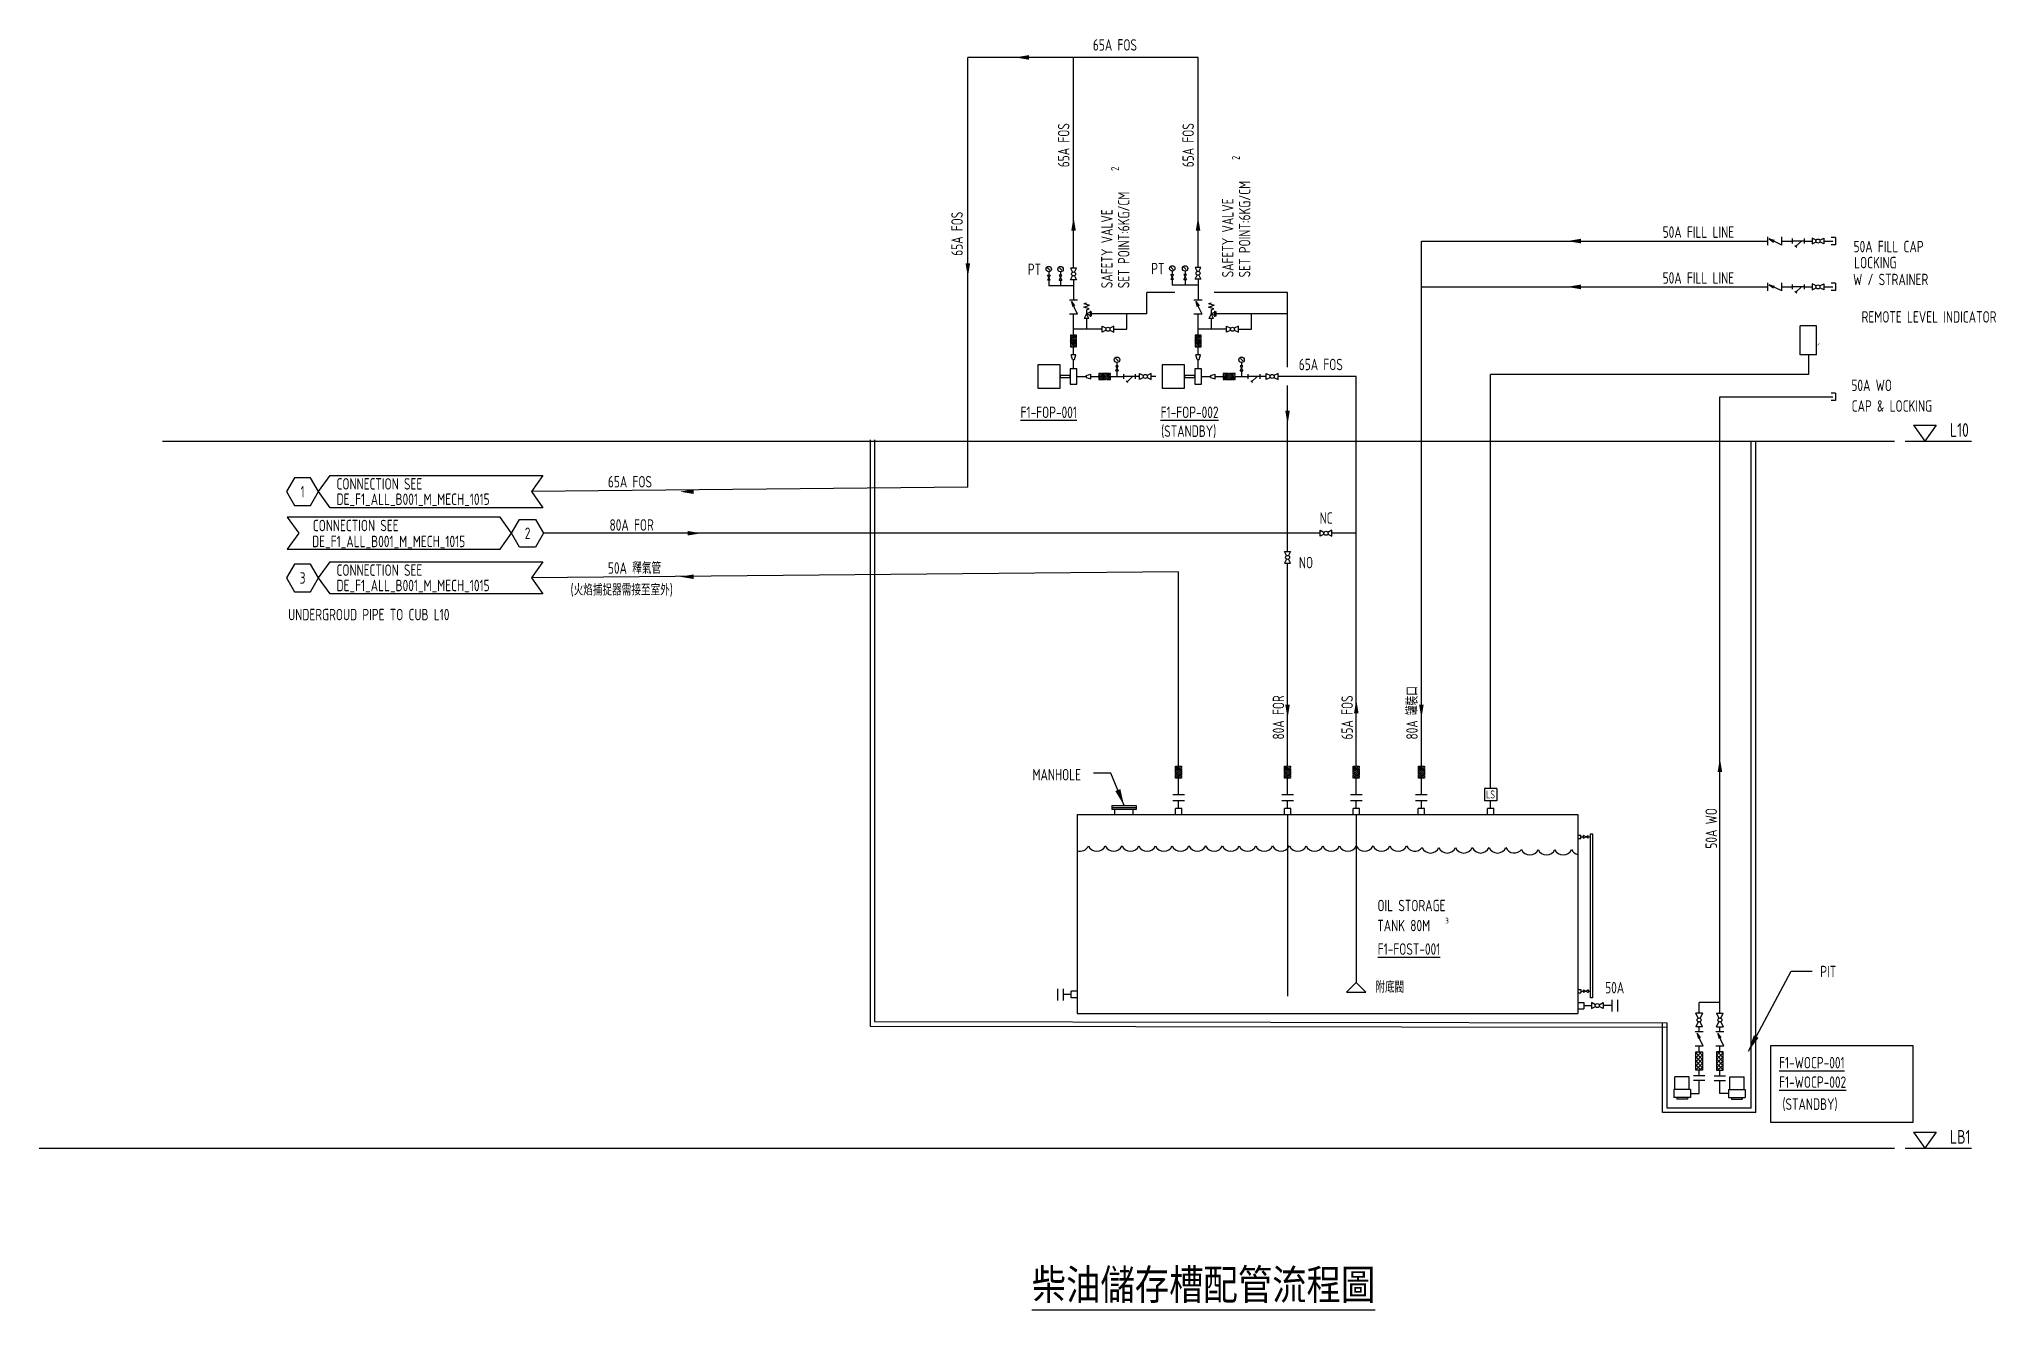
# Model space of a CAD drawing. Header units: millimetres. Extents: x 126 to 553, y 180 to 458.
import ezdxf
from ezdxf.enums import TextEntityAlignment as Align

# ---------------------------------------------------------------- set-up
doc = ezdxf.new("R2010")
doc.units = ezdxf.units.MM
doc.linetypes.add('DASHED', pattern=[0.75, 0.5, -0.25])
for name, color, linetype in [('7-F-TX', 2, 'Continuous'), ('DETL-TXT', 4, 'Continuous'), ('E-RS-TXT', 3, 'Continuous'), ('EQ', 1, 'Continuous'), ('G-ANNO-DIM', 2, 'Continuous'), ('M-EQPM', 22, 'Continuous'), ('M-EQPM-TEXT', 4, 'Continuous'), ('M-HVAC-EQPM-TEXT', 5, 'Continuous'), ('M-PIPE-FOR', 6, 'Continuous'), ('M-PIPE-FOS', 4, 'Continuous'), ('M-PIPE-OIL-TEXT', 3, 'Continuous'), ('M-WO-PIPE', 3, 'Continuous'), ('N-DETL-02', 2, 'Continuous'), ('N-DETL-03', 3, 'Continuous'), ('N-DETL-TXT', 3, 'Continuous'), ('SL', 1, 'Continuous'), ('V', 2, 'Continuous')]:
    doc.layers.add(name, color=color, linetype=linetype)
doc.styles.add('AA-TXT', font='iso.shx', dxfattribs={"width": 0.8, "bigfont": 'chineset.shx'})
doc.styles.get("Standard").update_dxf_attribs({"font": 'txt.shx', "bigfont": 'chineset.shx'})
doc.dimstyles.get("Standard").update_dxf_attribs({"dimscale": 20, "dimtxt": 0.18, "dimasz": 0.18, "dimexe": 0.18, "dimexo": 0.0625, "dimgap": 0.09, "dimtad": 0, "dimtih": 1, "dimtoh": 1, "dimdec": 4, "dimzin": 0, "dimdsep": 46, "dimtxsty": 'Standard', "dimcen": 0.09, "dimadec": 0, "dimazin": 0, "dimtfac": 1, "dimtdec": 4, "dimtofl": 0, "dimtmove": 0, "dimatfit": 3, "dimfxl": 1, "dimtolj": 1, "dimtzin": 0, "dimarcsym": 0})

# ---------------------------------------------------------------- blocks, each defined once
blk = doc.blocks.new('FL-C')
at = {"linetype": 'DASHED'}
for p, q in [((6.4, 1.6), (0, 1.6)), ((0, -1.6), (3.2, 1.6)), ((0, -0.7), (2.3, 1.6)), ((0, 0), (1.6, 1.6)), ((0, 0.7), (0.8, 1.6)), ((0, 1.6), (0, -1.6)), ((3, -1.6), (0, 1.4)), ((1.8, -1.6), (0, 0.3)), ((4.2, -1.6), (1, 1.6)), ((1.1, -1.6), (4.2, 1.6)), ((5.3, -1.6), (2.1, 1.6)), ((2.2, -1.6), (5.3, 1.6)), ((6.4, -1.6), (3.2, 1.6)), ((3.4, -1.6), (6.4, 1.4)), ((6.4, -0.7), (4.1, 1.6)), ((4.5, -1.6), (6.4, 0.3)), ((6.4, 0), (4.8, 1.6)), ((6.4, 0.7), (5.5, 1.6)), ((6.4, -1.6), (6.4, 1.6)), ((0.8, -1.6), (0, -0.8)), ((0, -1.6), (6.4, -1.6)), ((5.6, -1.6), (6.4, -0.8))]:
    blk.add_line(p, q, dxfattribs=at)
blk = doc.blocks.new('MA20D1')
at = {"linetype": 'ByBlock'}
for p, q in [((-0.5, -0.25), (-0.5, 0.25)), ((-0.5, -0.25), (0.5, 0.25)), ((0.5, -0.25), (-0.5, 0.25)), ((0.5, 0.25), (0.5, -0.25))]:
    blk.add_line(p, q, dxfattribs=at)

msp = doc.modelspace()

# ---------------------------------------------------------------- linework, layer by layer
at = {"layer": '7-F-TX'}
for p, q in [((535.12, 373.56), (537.57, 370.07)), ((535.12, 373.56), (540.01, 373.56)), ((540.01, 373.56), (537.57, 370.07)), ((535.12, 219.28), (540.01, 219.28)), ((535.12, 219.28), (537.57, 215.79)), ((540.01, 219.28), (537.57, 215.79))]:
    msp.add_line(p, q, dxfattribs=at)
at = {"layer": 'DETL-TXT'}
for points in [[(179.87, 359.05), (181.62, 356.02), (185.12, 356.02), (186.87, 359.05), (185.12, 362.08), (181.62, 362.08)], [(236, 349.97), (234.25, 346.94), (230.75, 346.94), (229, 349.97), (230.75, 353), (234.25, 353)], [(179.87, 340.22), (181.62, 337.19), (185.12, 337.19), (186.87, 340.22), (185.12, 343.25), (181.62, 343.25)]]:
    msp.add_lwpolyline(points, close=True, dxfattribs=at)
for points in [[(186.87, 359.05), (189.37, 362.55), (235.85, 362.55), (233.35, 359.05), (235.85, 355.55), (189.37, 355.55), (186.87, 359.05)], [(229, 349.97), (226.5, 353.47), (180.02, 353.47), (182.52, 349.97), (180.02, 346.47), (226.5, 346.47), (229, 349.97)], [(186.87, 340.22), (189.37, 343.72), (235.85, 343.72), (233.35, 340.22), (235.85, 336.72), (189.37, 336.72), (186.87, 340.22)]]:
    msp.add_lwpolyline(points, dxfattribs=at)
at = {"layer": 'EQ', "linetype": 'Continuous'}
for p, q in [((510.33, 388.9), (510.33, 395.22)), ((513.92, 395.22), (510.33, 395.22)), ((513.89, 388.9), (513.89, 395.22)), ((513.92, 388.9), (510.33, 388.9)), ((307.27, 370.34), (307.27, 242.42)), ((308.27, 370.34), (308.27, 243.42)), ((360.04, 290.58), (360.04, 289.68)), ((360.04, 290.58), (365.37, 290.58)), ((365.37, 290.58), (365.37, 289.68)), ((375.9, 292.85), (373.36, 292.85)), ((375.9, 291.58), (373.36, 291.58)), ((399.69, 292.85), (397.14, 292.85)), ((399.69, 291.58), (397.14, 291.58)), ((414.69, 292.85), (412.14, 292.85)), ((414.69, 291.58), (412.14, 291.58)), ((428.91, 292.85), (426.37, 292.85)), ((428.91, 291.58), (426.37, 291.58)), ((441.43, 294.25), (441.43, 291.58)), ((444.1, 294.25), (441.43, 294.25)), ((444.1, 291.58), (441.43, 291.58)), ((444.1, 294.25), (444.1, 291.58)), ((352.48, 288.62), (352.48, 245.15)), ((352.48, 288.62), (461.81, 288.62)), ((360.04, 290.13), (365.37, 290.13)), ((365.37, 289.68), (360.04, 289.68)), ((360.71, 288.62), (360.71, 289.68)), ((364.71, 288.62), (364.71, 289.68)), ((461.81, 288.62), (461.81, 245.15)), ((348.24, 248.03), (348.24, 250.57)), ((349.51, 248.03), (349.51, 250.57)), ((469.19, 248.16), (469.19, 245.62)), ((470.46, 248.16), (470.46, 245.62)), ((352.48, 245.15), (461.81, 245.15)), ((307.27, 242.42), (481.3, 242.15)), ((308.27, 243.42), (481.3, 243.15))]:
    msp.add_line(p, q, dxfattribs=at)
at = {"layer": 'EQ'}
for p, q in [((512.13, 388.9), (512.13, 384.64)), ((512.13, 384.64), (442.76, 384.64)), ((442.76, 294.25), (442.76, 384.64)), ((482.99, 228.55), (482.99, 231.31)), ((486.13, 231.31), (482.99, 231.31)), ((486.13, 228.55), (486.13, 231.31)), ((494.97, 228.55), (494.97, 231.31)), ((494.97, 231.31), (498.1, 231.31)), ((498.1, 228.55), (498.1, 231.31)), ((482.75, 228.55), (482.75, 226.81)), ((486.4, 228.55), (482.75, 228.55)), ((486.4, 226.81), (482.75, 226.81)), ((483.4, 226.81), (483.4, 226.43)), ((485.76, 226.81), (485.76, 226.43)), ((486.4, 228.55), (486.4, 226.81)), ((494.69, 228.55), (494.69, 226.81)), ((494.69, 228.55), (498.35, 228.55)), ((494.69, 226.81), (498.35, 226.81)), ((495.34, 226.81), (495.34, 226.43)), ((497.7, 226.81), (497.7, 226.43)), ((498.35, 228.55), (498.35, 226.81)), ((485.76, 226.43), (483.4, 226.43)), ((495.34, 226.43), (497.7, 226.43))]:
    msp.add_line(p, q, dxfattribs=at)
at = {"layer": 'EQ', "color": 2, "linetype": 'Continuous'}
for points in [[(338.95, 453.82, 0, 1, 0), (341.95, 453.82, 0, 0, 0)], [(351.69, 418.99, 0, 1, 0), (351.69, 415.99, 0, 0, 0)], [(378.88, 418.99, 0, 1, 0), (378.88, 415.99, 0, 0, 0)], [(328.61, 405.89, 0, 1, 0), (328.61, 408.89, 0, 0, 0)], [(398.42, 373.76, 0, 1, 0), (398.42, 376.76, 0, 0, 0)], [(265.78, 359.05, 0, 1, 0), (268.78, 359.05, 0, 0, 0)], [(270.41, 349.97, 0, 1, 0), (267.41, 349.97, 0, 0, 0)], [(265.78, 340.48, 0, 1, 0), (268.78, 340.48, 0, 0, 0)], [(398.42, 309.58, 0, 1, 0), (398.42, 312.58, 0, 0, 0)], [(413.42, 313.65, 0, 1, 0), (413.42, 310.65, 0, 0, 0)], [(427.64, 309.58, 0, 1, 0), (427.64, 312.58, 0, 0, 0)], [(492.81, 300.85, 0, 1, 0), (492.81, 297.85, 0, 0, 0)]]:
    msp.add_lwpolyline(points, format="xyseb", dxfattribs=at)
at = {"layer": 'EQ'}
for points in [[(348.76, 386.72), (343.87, 386.72), (343.87, 381.66), (348.76, 381.66)], [(352.44, 385.88), (350.95, 385.88), (350.95, 382.5), (352.44, 382.5)], [(375.95, 386.72), (371.06, 386.72), (371.06, 381.66), (375.95, 381.66)], [(379.63, 385.88), (378.14, 385.88), (378.14, 382.5), (379.63, 382.5)], [(350.95, 384.4), (348.76, 384.4), (348.76, 383.98), (350.95, 383.98)], [(378.14, 384.4), (375.95, 384.4), (375.95, 383.98), (378.14, 383.98)]]:
    msp.add_lwpolyline(points, close=True, dxfattribs=at)
at = {"layer": 'G-ANNO-DIM', "linetype": 'Continuous'}
for p, q in [((533.23, 370.07), (547.73, 370.07)), ((537.32, 370.07), (544.15, 370.07)), ((533.23, 215.79), (547.73, 215.79)), ((537.32, 215.79), (544.15, 215.79))]:
    msp.add_line(p, q, dxfattribs=at)
at = {"layer": 'M-EQPM'}
for p, q in [((461.81, 284.05), (462.45, 284.05)), ((461.81, 283.37), (462.45, 283.37)), ((462.45, 283.37), (462.45, 284.05)), ((461.81, 250.38), (462.45, 250.38)), ((461.81, 249.69), (462.45, 249.69)), ((462.45, 250.38), (462.45, 249.69))]:
    msp.add_line(p, q, dxfattribs=at)
msp.add_lwpolyline([(464.59, 284.38), (465.03, 284.38), (465.03, 248.56), (464.59, 248.56)], close=True, dxfattribs=at)
at = {"layer": 'M-PIPE-FOR'}
for p, q in [((378.88, 453.82), (328.61, 453.82)), ((328.61, 360.01), (328.61, 453.82)), ((351.69, 407.86), (351.69, 453.82)), ((378.88, 408), (378.88, 453.82)), ((518.06, 414.55), (517.08, 414.55)), ((518.06, 414.55), (518.06, 412.94)), ((518.06, 412.94), (517.08, 412.94)), ((351.69, 403.98), (346.29, 403.98)), ((373.81, 402.49), (367.66, 402.49)), ((367.66, 397.89), (367.66, 402.49)), ((398.42, 402.49), (382.39, 402.49)), ((398.42, 386.19), (398.42, 402.49)), ((518.06, 404.55), (517.08, 404.55)), ((518.06, 402.94), (517.08, 402.94)), ((518.06, 404.55), (518.06, 402.94)), ((367.66, 397.89), (355.56, 397.89)), ((363.33, 394.5), (363.33, 397.89)), ((398.42, 397.89), (382.75, 397.89)), ((390.52, 394.5), (390.52, 397.89)), ((360.49, 394.5), (363.33, 394.5)), ((387.68, 394.5), (390.52, 394.5)), ((398.42, 350.42), (398.42, 382.19)), ((328.61, 360.01), (233.35, 359.05)), ((405.53, 349.97), (236, 349.97)), ((413.42, 349.97), (408.1, 349.97)), ((374.63, 341.54), (233.35, 340.22)), ((374.63, 299.09), (374.63, 341.54)), ((413.42, 251.92), (411.29, 249.8)), ((411.29, 249.8), (415.54, 249.8)), ((413.42, 251.92), (415.54, 249.8))]:
    msp.add_line(p, q, dxfattribs=at)
at = {"layer": 'M-PIPE-FOR', "linetype": 'Continuous'}
for p, q in [((427.64, 299.09), (427.64, 413.74)), ((427.64, 413.74), (503.25, 413.74)), ((506.37, 413.74), (508.61, 413.74)), ((511.18, 413.74), (512.93, 413.74)), ((515.5, 413.74), (517.47, 413.74)), ((351.69, 405.28), (351.69, 400.87)), ((378.88, 404.13), (373.23, 404.13)), ((378.88, 405.43), (378.88, 400.87)), ((427.64, 403.74), (503.25, 403.74)), ((506.37, 403.74), (508.61, 403.74)), ((511.18, 403.74), (512.93, 403.74)), ((515.5, 403.74), (517.47, 403.74)), ((351.69, 393.22), (351.69, 397.75)), ((378.88, 393.22), (378.88, 397.75)), ((357.92, 394.5), (351.69, 394.5)), ((385.11, 394.5), (378.88, 394.5)), ((351.69, 388.91), (351.69, 390.64)), ((378.88, 388.91), (378.88, 390.64)), ((351.69, 385.88), (351.69, 387.88)), ((378.88, 385.88), (378.88, 387.88)), ((352.44, 384.19), (354.44, 384.19)), ((355.47, 384.19), (357.2, 384.19)), ((359.77, 384.19), (362.58, 384.19)), ((366.08, 384.19), (365.16, 384.19)), ((369.65, 384.19), (368.66, 384.19)), ((379.63, 384.19), (381.63, 384.19)), ((382.65, 384.19), (384.39, 384.19)), ((386.96, 384.19), (389.77, 384.19)), ((393.77, 384.19), (392.34, 384.19)), ((413.42, 384.19), (396.34, 384.19)), ((413.42, 299.09), (413.42, 384.19)), ((398.42, 345.99), (398.42, 350.42)), ((398.42, 299.09), (398.42, 343.42)), ((374.63, 292.85), (374.63, 296.52)), ((398.42, 292.85), (398.42, 296.52)), ((413.42, 292.85), (413.42, 296.52)), ((427.64, 292.85), (427.64, 296.52)), ((374.63, 289.93), (374.63, 291.58)), ((398.42, 289.93), (398.42, 291.58)), ((413.42, 289.93), (413.42, 291.58)), ((427.64, 289.93), (427.64, 291.58)), ((442.76, 289.93), (442.76, 291.58)), ((398.42, 288.62), (398.42, 248.92)), ((413.42, 288.62), (413.42, 251.92)), ((351.16, 249.3), (349.51, 249.3)), ((463.12, 246.89), (464.77, 246.89)), ((469.19, 246.89), (467.34, 246.89))]:
    msp.add_line(p, q, dxfattribs=at)
at = {"layer": 'M-PIPE-FOR'}
msp.add_lwpolyline([(503.93, 238.19), (534.91, 238.19), (534.91, 221.38), (503.93, 221.38)], close=True, dxfattribs=at)
at = {"layer": 'M-PIPE-FOS'}
for p, q in [((462.45, 283.71), (463.01, 283.71)), ((464.09, 283.71), (464.59, 283.71)), ((462.45, 250.03), (463.01, 250.03)), ((464.09, 250.03), (464.59, 250.03))]:
    msp.add_line(p, q, dxfattribs=at)
at = {"layer": 'M-PIPE-OIL-TEXT'}
msp.add_lwpolyline([(514.44, 391.22, 0, 0.667, 0), (515.51, 392.46, 0, 0, 0), (520.02, 396.96, 0, 0, 0), (522.58, 396.96, 0, 0, 0)], format="xyseb", dxfattribs=at)
at = {"layer": 'M-WO-PIPE'}
for p, q in [((518.06, 380.52), (517.08, 380.52)), ((518.06, 380.52), (518.06, 378.91)), ((492.81, 245.25), (492.81, 379.71)), ((492.81, 379.71), (517.47, 379.71)), ((518.06, 378.91), (517.08, 378.91)), ((492.81, 247.56), (488.28, 247.56)), ((488.28, 245.25), (488.28, 247.56)), ((488.28, 241.13), (488.28, 242.25)), ((492.81, 241.13), (492.81, 242.25)), ((488.28, 236.77), (488.28, 238.01)), ((492.81, 236.77), (492.81, 238.01)), ((488.28, 231.53), (488.28, 232.77)), ((492.81, 231.53), (492.81, 232.77)), ((486.4, 227.68), (488.28, 227.68)), ((488.28, 227.68), (488.28, 230.53)), ((492.81, 227.68), (492.81, 230.53)), ((494.69, 227.68), (492.81, 227.68))]:
    msp.add_line(p, q, dxfattribs=at)
at = {"layer": 'N-DETL-02'}
for p, q in [((508.61, 414.27), (508.61, 413.22)), ((511.18, 413.74), (508.61, 413.74)), ((509.21, 412.78), (509.58, 412.43)), ((510.63, 413.74), (509.4, 412.61)), ((511.18, 414.27), (511.18, 413.22)), ((508.61, 404.27), (508.61, 403.22)), ((511.18, 403.74), (508.61, 403.74)), ((509.21, 402.78), (509.58, 402.43)), ((510.63, 403.74), (509.4, 402.61)), ((511.18, 404.27), (511.18, 403.22)), ((362.58, 384.72), (362.58, 383.66)), ((365.16, 384.72), (365.16, 383.66)), ((389.77, 384.72), (389.77, 383.66)), ((392.34, 384.72), (392.34, 383.66)), ((365.16, 384.19), (362.58, 384.19)), ((363.18, 383.23), (363.56, 382.88)), ((364.6, 384.19), (363.37, 383.05)), ((392.34, 384.19), (389.77, 384.19)), ((390.37, 383.23), (390.74, 382.88)), ((391.79, 384.19), (390.56, 383.05)), ((463.01, 283.44), (464.09, 283.98)), ((464.09, 283.44), (463.01, 283.98)), ((463.01, 283.44), (463.01, 283.98)), ((464.09, 283.44), (464.09, 283.98)), ((463.01, 250.3), (463.01, 249.76)), ((464.09, 250.3), (463.01, 249.76)), ((463.01, 250.3), (464.09, 249.76)), ((464.09, 250.3), (464.09, 249.76))]:
    msp.add_line(p, q, dxfattribs=at)
for points in [[(459.46, 413.74, 0, 1, 0), (462.46, 413.74, 0, 0, 0)], [(459.46, 403.74, 0, 1, 0), (462.46, 403.74, 0, 0, 0)]]:
    msp.add_lwpolyline(points, format="xyseb", dxfattribs=at)
at = {"layer": 'N-DETL-03', "linetype": 'Continuous'}
for p, q in [((373.93, 288.62), (373.93, 289.93)), ((375.33, 289.93), (373.93, 289.93)), ((375.33, 288.62), (375.33, 289.93)), ((397.72, 288.62), (397.72, 289.93)), ((399.11, 289.93), (397.72, 289.93)), ((399.11, 288.62), (399.11, 289.93)), ((412.72, 288.62), (412.72, 289.93)), ((414.11, 289.93), (412.72, 289.93)), ((414.11, 288.62), (414.11, 289.93)), ((428.34, 289.93), (426.95, 289.93)), ((426.95, 288.62), (426.95, 289.93)), ((428.34, 288.62), (428.34, 289.93)), ((443.46, 289.93), (442.07, 289.93)), ((442.07, 288.62), (442.07, 289.93)), ((443.46, 288.62), (443.46, 289.93)), ((352.48, 250), (351.16, 250)), ((351.16, 248.6), (351.16, 250)), ((352.48, 248.6), (351.16, 248.6)), ((461.81, 247.59), (463.12, 247.59)), ((461.81, 246.19), (463.12, 246.19)), ((463.12, 247.59), (463.12, 246.19))]:
    msp.add_line(p, q, dxfattribs=at)
for centre, start, end in [((353.15, 282.59), 250.4886, 335.5687), ((356.8, 282.59), 204.4313, 335.5687), ((360.45, 282.59), 204.4313, 335.5687), ((364.11, 282.59), 204.4313, 335.5687), ((367.76, 282.59), 204.4313, 335.5687), ((371.41, 282.59), 204.4313, 335.5687), ((375.07, 282.59), 204.4313, 335.5687), ((378.72, 282.59), 204.4313, 335.5687), ((382.37, 282.59), 204.4313, 335.5687), ((386.03, 282.59), 204.4313, 335.5687), ((389.68, 282.59), 204.4313, 335.5687), ((393.33, 282.59), 204.4313, 335.5687), ((396.99, 282.59), 204.4313, 335.5687), ((400.64, 282.59), 204.4313, 335.5687), ((404.29, 282.59), 204.4313, 335.5687), ((407.95, 282.59), 204.4313, 335.5687), ((411.6, 282.59), 204.4313, 335.5687), ((415.25, 282.59), 204.4313, 335.5687), ((418.91, 282.59), 204.4313, 335.5687), ((422.56, 282.59), 204.4313, 335.5687), ((426.21, 282.59), 204.4313, 322.1262), ((429.62, 282.19), 204.4313, 335.5687), ((433.28, 282.19), 204.4313, 335.5687), ((436.93, 282.19), 204.4313, 335.5687), ((440.58, 282.19), 204.4313, 335.5687), ((444.24, 282.19), 204.4313, 335.5687), ((447.89, 282.19), 204.4313, 322.1262), ((451.3, 281.79), 204.4313, 335.5687), ((454.95, 281.79), 204.4313, 335.5687), ((458.61, 281.79), 204.4313, 335.5687), ((462.26, 281.79), 204.4313, 256.9295)]:
    msp.add_arc(centre, 2.01, start, end, dxfattribs=at)
at = {"layer": 'SL'}
for p, q in [((152.75, 370.07), (530.97, 370.07)), ((499.63, 224.52), (499.63, 370.07)), ((500.63, 223.52), (500.63, 370.07)), ((480.3, 223.52), (480.3, 243.15)), ((481.3, 224.52), (481.3, 243.15)), ((500.63, 223.52), (480.3, 223.52)), ((499.63, 224.52), (481.3, 224.52)), ((125.84, 215.79), (530.97, 215.79))]:
    msp.add_line(p, q, dxfattribs=at)
at = {"layer": 'V', "linetype": 'Continuous'}
for p, q in [((503.25, 412.86), (503.25, 414.63)), ((506.37, 412.86), (506.37, 414.63)), ((503.57, 414.21), (504.69, 413.92)), ((503.57, 414.21), (504.5, 413.52)), ((503.57, 414.21), (504.5, 413.52)), ((503.57, 414.21), (504.69, 413.92)), ((506.37, 412.86), (503.57, 414.21)), ((513.82, 413.94), (512.93, 414.39)), ((512.93, 414.39), (512.93, 413.1)), ((512.93, 413.1), (513.82, 413.55)), ((514.61, 413.94), (515.5, 414.39)), ((515.5, 413.1), (514.61, 413.55)), ((515.5, 414.39), (515.5, 413.1)), ((346.55, 407.38), (346.04, 407.89)), ((346.29, 407.04), (346.29, 406.3)), ((346.29, 407.04), (346.29, 406.3)), ((349.11, 407.36), (348.6, 407.87)), ((349.11, 407.36), (348.6, 407.87)), ((348.86, 407.03), (348.86, 406.28)), ((348.86, 407.03), (348.86, 406.28)), ((352.34, 407.86), (351.05, 407.86)), ((351.05, 407.86), (351.5, 406.96)), ((351.05, 405.28), (351.5, 406.18)), ((351.89, 406.96), (352.34, 407.86)), ((351.89, 406.18), (352.34, 405.28)), ((373.48, 407.53), (372.97, 408.04)), ((373.23, 407.19), (373.23, 406.45)), ((373.23, 407.19), (373.23, 406.45)), ((376.3, 407.51), (375.79, 408.02)), ((376.3, 407.51), (375.79, 408.02)), ((376.05, 407.17), (376.05, 406.43)), ((376.05, 407.17), (376.05, 406.43)), ((379.52, 408), (378.24, 408)), ((378.24, 408), (378.68, 407.11)), ((378.24, 405.43), (378.68, 406.32)), ((379.08, 407.11), (379.52, 408)), ((379.08, 406.32), (379.52, 405.43)), ((346.29, 405.21), (346.29, 403.98)), ((348.86, 405.19), (348.86, 403.98)), ((352.34, 405.28), (351.05, 405.28)), ((373.23, 405.36), (373.23, 404.13)), ((376.05, 405.34), (376.05, 404.13)), ((379.52, 405.43), (378.24, 405.43)), ((503.25, 402.86), (503.25, 404.63)), ((506.37, 402.86), (503.57, 404.21)), ((503.57, 404.21), (504.69, 403.92)), ((503.57, 404.21), (504.5, 403.52)), ((503.57, 404.21), (504.5, 403.52)), ((503.57, 404.21), (504.69, 403.92)), ((506.37, 402.86), (506.37, 404.63)), ((512.93, 404.39), (512.93, 403.1)), ((513.82, 403.94), (512.93, 404.39)), ((512.93, 403.1), (513.82, 403.55)), ((514.61, 403.94), (515.5, 404.39)), ((515.5, 403.1), (514.61, 403.55)), ((515.5, 404.39), (515.5, 403.1)), ((352.58, 400.87), (350.8, 400.87)), ((352.58, 397.75), (350.8, 397.75)), ((351.22, 400.54), (351.52, 399.43)), ((351.22, 400.54), (351.92, 399.62)), ((351.22, 400.54), (351.92, 399.62)), ((351.22, 400.54), (351.52, 399.43)), ((352.58, 397.75), (351.22, 400.54)), ((353.95, 400.11), (354.52, 400.28)), ((353.95, 400.11), (355.19, 399.72)), ((353.95, 399.33), (355.19, 399.72)), ((355.11, 398.93), (353.95, 399.33)), ((354.53, 397.89), (354.01, 396.86)), ((354.53, 398.76), (355.11, 398.93)), ((354.53, 398.76), (354.53, 397.89)), ((354.53, 397.89), (355.56, 398.4)), ((355.04, 396.86), (354.53, 397.89)), ((355.56, 397.37), (354.53, 397.89)), ((355.3, 398.53), (355.3, 397.2)), ((355.56, 398.4), (355.56, 397.37)), ((379.77, 400.87), (377.99, 400.87)), ((379.77, 397.75), (377.99, 397.75)), ((379.77, 397.75), (378.41, 400.54)), ((378.41, 400.54), (378.71, 399.43)), ((378.41, 400.54), (379.11, 399.62)), ((378.41, 400.54), (379.11, 399.62)), ((378.41, 400.54), (378.71, 399.43)), ((381.14, 400.11), (381.71, 400.28)), ((381.14, 400.11), (382.37, 399.72)), ((381.14, 399.33), (382.37, 399.72)), ((382.29, 398.93), (381.14, 399.33)), ((381.72, 397.89), (381.2, 396.86)), ((381.72, 398.76), (382.29, 398.93)), ((381.72, 398.76), (381.72, 397.89)), ((381.72, 397.89), (382.75, 398.4)), ((382.75, 397.37), (381.72, 397.89)), ((382.23, 396.86), (381.72, 397.89)), ((382.49, 398.53), (382.49, 397.2)), ((382.75, 398.4), (382.75, 397.37)), ((355.04, 396.86), (354.01, 396.86)), ((354.53, 396.86), (354.53, 394.5)), ((357.92, 395.15), (358.81, 394.7)), ((357.92, 393.86), (357.92, 395.15)), ((358.81, 394.31), (357.92, 393.86)), ((360.49, 395.15), (359.6, 394.7)), ((359.6, 394.31), (360.49, 393.86)), ((360.49, 393.86), (360.49, 395.15)), ((382.23, 396.86), (381.2, 396.86)), ((381.72, 396.86), (381.72, 394.5)), ((385.11, 393.86), (385.11, 395.15)), ((385.11, 395.15), (386, 394.7)), ((386, 394.31), (385.11, 393.86)), ((387.68, 395.15), (386.79, 394.7)), ((386.79, 394.31), (387.68, 393.86)), ((387.68, 393.86), (387.68, 395.15)), ((352.21, 388.91), (351.18, 388.91)), ((351.46, 387.88), (351.18, 388.91)), ((351.93, 387.88), (352.21, 388.91)), ((378.65, 387.88), (378.37, 388.91)), ((379.4, 388.91), (378.37, 388.91)), ((379.12, 387.88), (379.4, 388.91)), ((351.46, 387.88), (351.93, 387.88)), ((354.44, 384.43), (355.47, 384.71)), ((355.47, 383.68), (355.47, 384.71)), ((361.43, 387.57), (360.92, 388.08)), ((361.43, 387.57), (360.92, 388.08)), ((361.18, 387.24), (361.18, 386.49)), ((361.18, 387.24), (361.18, 386.49)), ((361.18, 385.4), (361.18, 384.19)), ((366.08, 384.83), (366.98, 384.39)), ((366.08, 383.55), (366.08, 384.83)), ((368.66, 384.83), (367.76, 384.39)), ((368.66, 383.55), (368.66, 384.83)), ((378.65, 387.88), (379.12, 387.88)), ((381.63, 384.43), (382.65, 384.71)), ((382.65, 383.68), (382.65, 384.71)), ((388.62, 387.57), (388.11, 388.08)), ((388.62, 387.57), (388.11, 388.08)), ((388.37, 387.24), (388.37, 386.49)), ((388.37, 387.24), (388.37, 386.49)), ((388.37, 385.4), (388.37, 384.19)), ((393.77, 384.83), (394.66, 384.39)), ((393.77, 383.55), (393.77, 384.83)), ((396.34, 384.83), (395.45, 384.39)), ((396.34, 383.55), (396.34, 384.83)), ((354.44, 384.43), (354.44, 383.95)), ((354.44, 383.95), (355.47, 383.68)), ((366.98, 383.99), (366.08, 383.55)), ((367.76, 383.99), (368.66, 383.55)), ((381.63, 384.43), (381.63, 383.95)), ((381.63, 383.95), (382.65, 383.68)), ((394.66, 383.99), (393.77, 383.55)), ((395.45, 383.99), (396.34, 383.55)), ((405.53, 350.61), (406.42, 350.16)), ((405.53, 349.32), (405.53, 350.61)), ((408.1, 350.61), (407.2, 350.16)), ((408.1, 349.32), (408.1, 350.61)), ((406.42, 349.77), (405.53, 349.32)), ((407.2, 349.77), (408.1, 349.32)), ((398.22, 345.1), (397.77, 345.99)), ((397.77, 345.99), (399.06, 345.99)), ((398.22, 344.31), (397.77, 343.42)), ((397.77, 343.42), (399.06, 343.42)), ((399.06, 345.99), (398.61, 345.1)), ((399.06, 343.42), (398.61, 344.31)), ((464.77, 247.53), (464.77, 246.24)), ((465.66, 247.08), (464.77, 247.53)), ((464.77, 246.24), (465.66, 246.69)), ((466.45, 247.08), (467.34, 247.53)), ((467.34, 246.24), (466.45, 246.69)), ((467.34, 247.53), (467.34, 246.24)), ((489.03, 245.25), (487.53, 245.25)), ((488.09, 244.14), (487.53, 245.25)), ((489.03, 245.25), (488.48, 244.14)), ((492.06, 245.25), (492.61, 244.14)), ((492.06, 245.25), (493.56, 245.25)), ((493.01, 244.14), (493.56, 245.25)), ((489.17, 241.13), (487.39, 241.13)), ((488.09, 243.36), (487.53, 242.25)), ((489.03, 242.25), (487.53, 242.25)), ((487.82, 240.81), (488.11, 239.69)), ((487.82, 240.81), (488.51, 239.88)), ((487.82, 240.81), (488.51, 239.88)), ((487.82, 240.81), (488.11, 239.69)), ((489.17, 238.01), (487.82, 240.81)), ((489.03, 242.25), (488.48, 243.36)), ((493.7, 241.13), (491.92, 241.13)), ((492.06, 242.25), (492.61, 243.36)), ((492.06, 242.25), (493.56, 242.25)), ((492.34, 240.81), (492.64, 239.69)), ((492.34, 240.81), (492.64, 239.69)), ((493.7, 238.01), (492.34, 240.81)), ((492.34, 240.81), (493.04, 239.88)), ((492.34, 240.81), (493.04, 239.88)), ((493.01, 243.36), (493.56, 242.25)), ((489.17, 238.01), (487.39, 238.01)), ((487.53, 236.77), (489.03, 236.77)), ((488.8, 236.77), (487.53, 235.51)), ((487.91, 236.77), (487.53, 236.39)), ((487.53, 232.77), (487.53, 236.77)), ((489.03, 235.09), (487.53, 236.59)), ((489.03, 236.12), (487.53, 234.62)), ((489.03, 234.21), (487.53, 235.71)), ((489.03, 235.24), (487.53, 233.74)), ((489.03, 235.98), (488.24, 236.77)), ((489.03, 236.77), (489.03, 232.77)), ((493.7, 238.01), (491.92, 238.01)), ((493.56, 236.77), (492.06, 236.77)), ((492.06, 235.98), (492.85, 236.77)), ((492.06, 236.77), (492.06, 232.77)), ((492.06, 235.09), (493.56, 236.59)), ((492.06, 236.12), (493.56, 234.62)), ((492.06, 234.21), (493.56, 235.71)), ((492.06, 235.24), (493.56, 233.74)), ((492.3, 236.77), (493.56, 235.51)), ((493.18, 236.77), (493.56, 236.39)), ((493.56, 232.77), (493.56, 236.77)), ((489.53, 231.53), (487.03, 231.53)), ((489.03, 233.33), (487.53, 234.83)), ((489.03, 234.35), (487.53, 232.85)), ((488.71, 232.77), (487.53, 233.94)), ((487.82, 232.77), (487.53, 233.06)), ((489.03, 232.77), (487.53, 232.77)), ((489.03, 233.47), (488.33, 232.77)), ((491.56, 231.53), (494.06, 231.53)), ((492.06, 233.33), (493.56, 234.83)), ((492.06, 234.35), (493.56, 232.85)), ((492.06, 233.47), (492.76, 232.77)), ((492.06, 232.77), (493.56, 232.77)), ((492.39, 232.77), (493.56, 233.94)), ((493.27, 232.77), (493.56, 233.06)), ((489.53, 230.53), (487.03, 230.53)), ((491.56, 230.53), (494.06, 230.53))]:
    msp.add_line(p, q, dxfattribs=at)
for centre, radius in [((514.22, 413.74), 0.44), ((346.29, 407.63), 0.59), ((346.29, 407.63), 0.59), ((348.86, 407.62), 0.59), ((348.86, 407.62), 0.59), ((351.69, 406.57), 0.44), ((373.23, 407.78), 0.59), ((373.23, 407.78), 0.59), ((376.05, 407.76), 0.59), ((376.05, 407.76), 0.59), ((378.88, 406.72), 0.44), ((514.22, 403.74), 0.44), ((359.2, 394.5), 0.44), ((386.39, 394.5), 0.44), ((361.18, 387.83), 0.59), ((361.18, 387.83), 0.59), ((367.37, 384.19), 0.44), ((388.37, 387.83), 0.59), ((388.37, 387.83), 0.59), ((395.06, 384.19), 0.44), ((406.81, 349.97), 0.44), ((398.42, 344.71), 0.44), ((466.05, 246.89), 0.44), ((488.28, 243.75), 0.44), ((492.81, 243.75), 0.44)]:
    msp.add_circle(centre, radius, dxfattribs=at)

# ---------------------------------------------------------------- block references
for name, p, xscale, yscale, zscale, rotation in [('MA20D1', (346.29, 405.75), 1.08901226919028, 1.08901226919028, 1.08901226919028, 90.00000382424324), ('MA20D1', (348.86, 405.74), -1.08901226919028, 1.089012269190277, 1.089012269190267, 269.9999961757568), ('MA20D1', (373.23, 405.9), 1.08901226919028, 1.08901226919028, 1.08901226919028, 90.00000382424324), ('MA20D1', (376.05, 405.88), -1.08901226919028, 1.089012269190277, 1.089012269190267, 269.9999961757568), ('FL-C', (351.69, 390.64), 0.4050925666666672, 0.4050925666666672, 0.4050925666666672, 90), ('FL-C', (378.88, 390.64), 0.4050925666666672, 0.4050925666666672, 0.4050925666666672, 90), ('MA20D1', (361.18, 385.95), -1.08901226919028, 1.089012269190277, 1.089012269190267, 269.9999961757568), ('MA20D1', (388.37, 385.95), -1.08901226919028, 1.089012269190277, 1.089012269190267, 269.9999961757568), ('FL-C', (374.63, 296.52), -0.4050925666666672, 0.4050925666666672, 0.4050925666666663, 270), ('FL-C', (398.42, 296.52), -0.4050925666666672, 0.4050925666666672, 0.4050925666666663, 270), ('FL-C', (413.42, 296.52), -0.4050925666666672, 0.4050925666666672, 0.4050925666666663, 270), ('FL-C', (427.64, 296.52), -0.4050925666666672, 0.4050925666666672, 0.4050925666666663, 270)]:
    msp.add_blockref(name, p, dxfattribs=dict(at, xscale=xscale, yscale=yscale, zscale=zscale, rotation=rotation))
at = {"layer": 'V', "linetype": 'Continuous', "xscale": 0.4050925666666672, "yscale": 0.4050925666666672, "zscale": 0.4050925666666672}
for p in [(357.2, 384.19), (384.39, 384.19)]:
    msp.add_blockref('FL-C', p, dxfattribs=at)

# ---------------------------------------------------------------- texts
at = {"layer": 'DETL-TXT', "style": 'AA-TXT', "width": 0.8}
for s, p in [('1', (183.37, 359.05)), ('2', (232.5, 349.97)), ('3', (183.37, 340.22))]:
    msp.add_text(s, height=2.5, dxfattribs=at).set_placement(p, align=Align.MIDDLE)
for s, p in [('CONNECTION SEE', (190.77, 359.5)), ('DE_F1_ALL_B001_M_MECH_1015', (190.77, 356.15)), ('CONNECTION SEE', (185.6, 350.41)), ('DE_F1_ALL_B001_M_MECH_1015', (185.44, 346.93)), ('CONNECTION SEE', (190.77, 340.67)), ('DE_F1_ALL_B001_M_MECH_1015', (190.77, 337.32))]:
    msp.add_text(s, height=2.5, dxfattribs=at).set_placement(p)
at = {"layer": 'E-RS-TXT', "style": 'AA-TXT', "width": 0.8}
for s, p in [('L10', (543.06, 371.01)), ('LB1', (543.06, 216.73))]:
    msp.add_text(s, height=3, dxfattribs=at).set_placement(p)
at = {"layer": 'G-ANNO-DIM', "color": 3, "linetype": 'Continuous', "style": 'AA-TXT'}
msp.add_text('%%U柴油儲存槽配管流程圖', height=7.5, dxfattribs=at).set_placement((380.07, 185.73), align=Align.MIDDLE_CENTER)
at = {"layer": 'M-EQPM-TEXT', "style": 'AA-TXT', "width": 0.8}
for s, height, p in [('OIL STORAGE ', 2.5, (418.05, 267.47)), ('TANK 80M', 2.5, (418.01, 263.1)), ('3', 1.25, (432.84, 264.8)), ('附底閥', 2.5, (417.6, 249.69)), ('%%UF1-WOCP-001', 2.5, (505.74, 233.18)), ('%%UF1-WOCP-002', 2.5, (505.74, 228.93)), ('(STANDBY)', 2.5, (506.47, 224.13))]:
    msp.add_text(s, height=height, dxfattribs=at).set_placement(p)
at = {"layer": 'M-HVAC-EQPM-TEXT', "style": 'AA-TXT', "width": 0.8}
for s, p in [('%%UF1-FOP-001', (340.13, 375.12)), ('%%UF1-FOP-002', (370.71, 375.12)), ('(STANDBY)', (370.82, 371.01)), ('%%UF1-FOST-001', (418.11, 257.97))]:
    msp.add_text(s, height=2.5, dxfattribs=at).set_placement(p)
at = {"layer": 'M-PIPE-OIL-TEXT', "style": 'AA-TXT', "width": 0.8}
for s, p in [('65A FOS', (355.92, 455.3)), ('50A FILL LINE', (480.32, 414.44)), ('50A FILL CAP', (522.01, 411.29)), ('LOCKING', (522.12, 407.79)), ('PT', (341.71, 406.33)), ('PT', (368.65, 406.48)), ('50A FILL LINE', (480.32, 404.44)), ('W / STRAINER', (521.89, 404.11)), ('REMOTE LEVEL INDICATOR', (523.75, 395.94)), ('65A FOS', (400.87, 385.55)), ('50A WO', (521.53, 381)), ('CAP & LOCKING', (521.59, 376.49)), ('65A FOS', (250.03, 359.96)), ('80A FOR', (250.38, 350.53)), ('NC', (405.42, 352.04)), ('50A 釋氣管', (250.03, 341.13)), ('NO', (400.9, 342.32)), ('UNDERGROUD PIPE TO CUB L10', (180.21, 330.97)), ('MANHOLE', (342.73, 296.03)), ('PIT', (514.73, 253.07)), ('50A', (467.77, 249.55))]:
    msp.add_text(s, height=2.5, dxfattribs=at).set_placement(p)
for s, height, p in [('65A FOS', 2.5, (350.79, 429.85)), ('65A FOS', 2.5, (377.97, 429.85)), ('2', 1.75, (388.01, 431.45)), ('2', 1.75, (361.62, 429.09)), ('SET POINT:6KG/CM', 2.5, (363.9, 403.46)), ('SET POINT:6KG/CM', 2.5, (390.29, 405.82)), ('65A FOS', 2.5, (327.51, 410.52)), ('SAFETY VALVE', 2.5, (360.22, 403.46)), ('SAFETY VALVE', 2.5, (386.62, 405.82)), ('80A FOR', 2.5, (397.68, 304.95)), ('65A FOS', 2.5, (412.68, 304.95)), ('80A 罐裝口', 2.5, (426.84, 304.95)), ('50A WO', 2.5, (492.17, 281.14))]:
    msp.add_text(s, height=height, rotation=90, dxfattribs=at).set_placement(p)
msp.add_text('(火焰捕捉器需接至室外)', height=2.5, dxfattribs=at).set_placement((264.21, 337.63), align=Align.MIDDLE_RIGHT)
at = {"layer": 'N-DETL-TXT', "linetype": 'Continuous', "style": 'AA-TXT', "width": 0.8}
msp.add_text('LS', height=1.75, dxfattribs=at).set_placement((441.76, 292.09))

# ---------------------------------------------------------------- leaders
at = {"layer": 'M-PIPE-OIL-TEXT'}
msp.add_leader([(362.71, 290.58), (359.87, 297.63), (356.07, 297.63)], dimstyle='Standard', dxfattribs=at)
msp.add_leader([(499.05, 236.96), (508.34, 254.38), (512.98, 254.38)], dimstyle='Standard', override={"dimgap": 0.09, "dimtad": 0}, dxfattribs=at)

doc.saveas('drawing.dxf')
